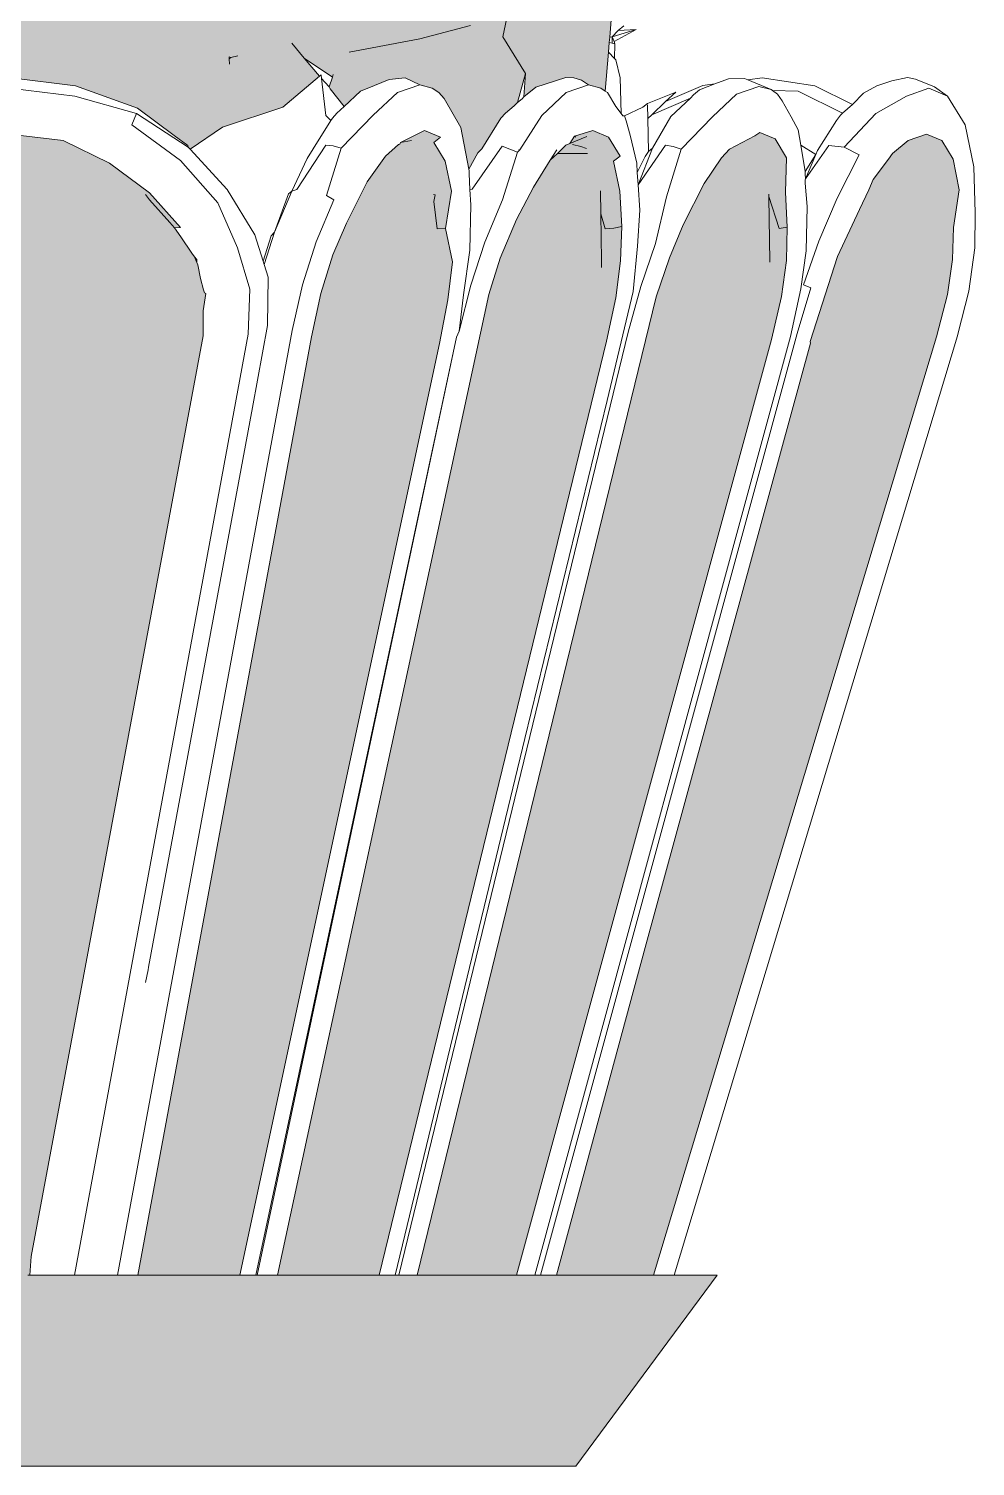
# Model space of a CAD drawing. Header units: inches. Extents: x -10949 to -5554, y -8625 to -6596.
# Drawn here: x -6078.94 to -6075.19, y -7903.32 to -7897.63 of the extents above; entities that cross this region are included whole.
import ezdxf

# ---------------------------------------------------------------- set-up
doc = ezdxf.new("R2010")
doc.units = ezdxf.units.IN
doc.layers.add('.', color=30, linetype='Continuous')
doc.layers.add('Edges', color=7, linetype='Continuous')

# ---------------------------------------------------------------- blocks, each defined once
blk = doc.blocks.new('cghcghfgj')
at = {"layer": '.', "lineweight": 0, "true_color": 0xf8991e, "transparency": 33554687}
h = blk.add_hatch(color=30, dxfattribs=at)
h.dxf.hatch_style = 1
h.paths.add_polyline_path([(15132.3189, 17508.7031), (15132.3134, 17508.7574), (15132.2434, 17508.8169), (15132.2446, 17508.8422), (15132.1834, 17508.8297), (15132.1609, 17508.8275), (15132.1575, 17508.8321), (15132.0856, 17508.8203), (15132.0297, 17508.8034), (15132.0415, 17508.8227), (15131.9499, 17508.9186), (15131.8707, 17508.9715), (15131.8508, 17508.9885), (15131.8571, 17508.9918), (15131.8504, 17508.9941), (15131.7891, 17509.0151), (15131.7759, 17509.0196), (15131.7277, 17509.0179), (15131.7059, 17508.999), (15131.7075, 17508.9961), (15131.6225, 17509.0264), (15131.6177, 17509.0266), (15131.6087, 17509.0296), (15131.5765, 17509.0405), (15131.5328, 17509.0653), (15131.5047, 17509.0777), (15131.4815, 17509.0684), (15131.4714, 17509.0662), (15131.3991, 17509.5035), (15131.3753, 17509.553), (15131.3616, 17509.5816), (15131.2225, 17509.8712), (15131.1155, 17510.0938), (15131.0939, 17510.0068), (15131.0044, 17509.6468), (15130.9943, 17509.6059), (15130.9806, 17509.5557), (15130.8855, 17510.1764), (15130.7509, 17510.3346), (15130.4961, 17510.6342), (15130.4734, 17510.661), (15130.4801, 17510.6403), (15130.6666, 17510.0631), (15130.6962, 17509.9267), (15130.733, 17509.7569), (15130.7339, 17509.7529), (15130.7753, 17509.5616), (15130.5767, 17509.8854), (15130.519, 17509.9795), (15130.5296, 17509.9241), (15130.5424, 17509.8779), (15130.6246, 17509.5808), (15130.6428, 17509.515), (15130.6626, 17509.4435), (15130.6966, 17509.3208), (15130.7236, 17509.3307), (15130.9508, 17509.0925), (15130.9894, 17509.0496), (15131.0154, 17509.0605), (15131.0181, 17509.0399), (15131.022, 17509.0106), (15131.1121, 17508.9974), (15131.1168, 17509.0053), (15131.132, 17508.9988), (15131.1473, 17509.0073), (15131.1481, 17509.0062), (15131.1443, 17509.0057), (15131.132, 17508.9988), (15131.1168, 17509.0053), (15131.1121, 17508.9974), (15131.0139, 17509.0118), (15131.0064, 17509.0123), (15131.0011, 17509.0097), (15130.9579, 17509.0192), (15130.9451, 17509.0311), (15130.9403, 17509.0291), (15130.9285, 17509.0357), (15130.8841, 17509.0449), (15130.8878, 17509.0281), (15130.8164, 17508.9944), (15130.8043, 17508.9618), (15130.7909, 17508.9255), (15130.783, 17508.9043), (15130.7872, 17508.8691), (15130.7462, 17508.8635), (15130.7259, 17508.8517), (15130.7152, 17508.8456), (15130.6811, 17508.8581), (15130.6773, 17508.8562), (15130.6458, 17508.865), (15130.6478, 17508.8589), (15130.6246, 17508.8643), (15130.6188, 17508.8616), (15130.6009, 17508.8633), (15130.5861, 17508.8685), (15130.5632, 17508.8793), (15130.557, 17508.8788), (15130.5384, 17508.8853), (15130.5165, 17508.8905), (15130.4999, 17508.8915), (15130.4786, 17508.8948), (15130.4808, 17508.8926), (15130.505, 17508.8681), (15130.5072, 17508.8658), (15130.5055, 17508.8613), (15130.4648, 17508.8146), (15130.4071, 17508.7174), (15130.4067, 17508.7073), (15130.4055, 17508.682), (15130.4014, 17508.6816), (15130.3541, 17508.6463), (15130.3091, 17508.6126), (15130.3478, 17508.6001), (15130.3758, 17508.5998), (15130.5298, 17508.5981), (15130.4825, 17508.5591), (15130.405, 17508.5888), (15130.4259, 17508.5384), (15130.3424, 17508.4754), (15130.3225, 17508.3629), (15130.3235, 17508.3549), (15130.3555, 17508.2518), (15130.3588, 17508.2414), (15130.4658, 17508.2538), (15130.4769, 17508.2528), (15130.6118, 17508.2657), (15130.6414, 17508.2646), (15130.9182, 17508.2356), (15131.021, 17508.1969), (15131.1165, 17508.1599), (15131.119, 17508.1581), (15131.1349, 17508.1467), (15131.276, 17508.0451), (15131.3738, 17507.9386), (15131.4098, 17507.8918), (15131.4453, 17507.8429), (15131.5003, 17507.8197), (15131.504, 17507.8192), (15131.4852, 17507.8029), (15131.5576, 17507.7015), (15131.5607, 17507.6971), (15131.5944, 17507.6499), (15131.5536, 17507.6952), (15131.5128, 17507.7405), (15131.5599, 17507.6219), (15131.5731, 17507.5887), (15131.5788, 17507.5721), (15131.6085, 17507.4194), (15131.6143, 17507.3897), (15131.6166, 17507.3457), (15131.6245, 17507.1982), (15131.6229, 17507.1558), (15131.791, 17507.1342), (15131.9523, 17507.0759), (15132.0485, 17507.0049), (15132.0839, 17506.9788), (15132.0845, 17506.9744), (15132.0896, 17506.9689), (15132.174, 17507.0269), (15132.3321, 17507.0789), (15132.428, 17507.1598), (15132.3879, 17507.2071), (15132.4613, 17507.1574), (15132.4529, 17507.1323), (15132.4554, 17507.1265), (15132.4921, 17507.0805), (15132.5346, 17507.1203), (15132.5715, 17507.1354), (15132.6098, 17507.1508), (15132.6514, 17507.1555), (15132.6897, 17507.1376), (15132.7214, 17507.1285), (15132.739, 17507.1172), (15132.7527, 17507.1014), (15132.7966, 17507.0256), (15132.8179, 17506.9165), (15132.8412, 17506.9592), (15132.8517, 17506.9698), (15132.9013, 17507.0501), (15132.9134, 17507.0632), (15132.9359, 17507.0826), (15132.9444, 17507.0911), (15132.9652, 17507.1667), (15132.9609, 17507.106), (15132.9921, 17507.1307), (15133.0706, 17507.1561), (15133.0917, 17507.1553), (15133.1119, 17507.149), (15133.1298, 17507.1372), (15133.1617, 17507.1283), (15133.1731, 17507.1208), (15133.1819, 17507.2224), (15133.184, 17507.2475), (15133.1852, 17507.2614), (15133.1902, 17507.3185), (15133.1927, 17507.3479), (15133.182, 17507.456), (15133.2242, 17507.5071), (15133.1289, 17507.4737), (15133.039, 17507.4524), (15132.8962, 17507.4488), (15132.9182, 17507.4838), (15132.9154, 17507.5716), (15132.8898, 17507.813), (15132.9093, 17507.8746), (15132.8595, 17507.8584), (15132.8343, 17507.91), (15132.7991, 17507.9404), (15132.7958, 17507.9442), (15132.854, 17507.9783), (15132.8541, 17508.1419), (15132.8569, 17508.2039), (15132.8135, 17508.2779), (15132.8495, 17508.3259), (15132.7737, 17508.311), (15132.7426, 17508.3049), (15132.6326, 17508.2926), (15132.4407, 17508.2486), (15132.465, 17508.2636), (15132.3878, 17508.2722), (15132.4148, 17508.2507), (15132.4222, 17508.2444), (15132.4417, 17508.2286), (15132.4644, 17508.1962), (15132.4675, 17508.1982), (15132.4681, 17508.1909), (15132.5404, 17508.0879), (15132.4709, 17508.1558), (15132.4681, 17508.1909), (15132.4675, 17508.1982), (15132.4644, 17508.1962), (15132.3711, 17508.1657), (15132.2307, 17508.1401), (15132.0334, 17508.0684), (15132.0312, 17508.0654), (15132.0269, 17508.0684), (15132.008, 17508.0582), (15132.0334, 17508.0237), (15132.035, 17508.0191), (15132.0897, 17507.9427), (15132.0223, 17508.0155), (15131.9385, 17508.106), (15132.018, 17508.071), (15132.008, 17508.0582), (15132.0269, 17508.0684), (15132.0312, 17508.0654), (15132.0334, 17508.0684), (15132.2307, 17508.1401), (15132.3711, 17508.1657), (15132.4644, 17508.1962), (15132.4417, 17508.2286), (15132.4222, 17508.2444), (15132.4148, 17508.2507), (15132.3878, 17508.2722), (15132.465, 17508.2636), (15132.479, 17508.377), (15132.4839, 17508.4161), (15132.4974, 17508.4132), (15132.479, 17508.377), (15132.465, 17508.2636), (15132.4407, 17508.2486), (15132.6326, 17508.2926), (15132.7426, 17508.3049), (15132.7737, 17508.311), (15132.7454, 17508.36), (15132.7154, 17508.3789), (15132.6942, 17508.3923), (15132.6761, 17508.4785), (15132.6603, 17508.5538), (15132.6144, 17508.6217), (15132.6413, 17508.6468), (15132.5542, 17508.6369), (15132.5245, 17508.6352), (15132.4719, 17508.632), (15132.3294, 17508.6004)])
h.paths.add_polyline_path([(15131.1038, 17508.4949), (15131.1278, 17508.4661), (15131.0899, 17508.4983)], flags=16)
h.paths.add_polyline_path([(15131.3231, 17509.0041), (15131.3151, 17509.0101), (15131.2937, 17509.0248), (15131.0227, 17509.2318), (15130.9921, 17509.2355), (15130.9678, 17509.2309), (15130.9695, 17509.2451), (15130.9797, 17509.3283), (15130.9921, 17509.2355), (15131.3537, 17509.3031), (15131.4483, 17509.0825), (15131.4566, 17509.063), (15131.4147, 17509.054), (15131.4097, 17509.0542), (15131.406, 17509.0521), (15131.393, 17509.0493), (15131.3553, 17509.0242), (15131.3373, 17509.0142)], flags=16)
h.paths.add_polyline_path([(15131.4955, 17508.3298), (15131.5428, 17508.3182), (15131.5346, 17508.3103), (15131.5727, 17508.2647), (15131.6026, 17508.2289), (15131.5632, 17508.266)], flags=16)
h.paths.add_polyline_path([(15130.8408, 17508.4568), (15130.8233, 17508.4071), (15130.7544, 17508.3748), (15130.8004, 17508.42)], flags=16)
h.paths.add_polyline_path([(15131.7427, 17508.097), (15131.7566, 17508.1041), (15131.7126, 17508.0553)], flags=16)
h.paths.add_polyline_path([(15131.6986, 17507.5472), (15131.7059, 17507.547), (15131.6993, 17507.5416)], flags=16)
h.paths.add_polyline_path([(15132.2191, 17507.8113), (15132.2359, 17507.814), (15132.2277, 17507.8031), (15132.2206, 17507.8014)], flags=16)
h.paths.add_polyline_path([(15131.9254, 17507.5545), (15132.0004, 17507.5165), (15131.9936, 17507.4925)], flags=16)
h.paths.add_polyline_path([(15132.4181, 17507.7898), (15132.4701, 17507.7591), (15132.4652, 17507.7412)], flags=16)
h.paths.add_polyline_path([(15132.1918, 17507.2103), (15132.196, 17507.2086), (15132.1921, 17507.2053)], flags=16)
h.paths.add_polyline_path([(15130.405, 17508.5888), (15130.4825, 17508.5591), (15130.5298, 17508.5981), (15130.3758, 17508.5998), (15130.3478, 17508.6001), (15130.3091, 17508.6126), (15130.2634, 17508.6274), (15130.203, 17508.6366), (15130.1937, 17508.6315), (15130.1993, 17508.6265), (15130.224, 17508.6042), (15130.1739, 17508.5435), (15130.156, 17508.441), (15130.1345, 17508.3178), (15130.1212, 17508.3105), (15130.1041, 17508.301), (15130.0608, 17508.2363), (15130.1538, 17508.2022), (15130.3555, 17508.2518), (15130.3235, 17508.3549), (15130.3225, 17508.3629), (15130.3424, 17508.4754), (15130.4259, 17508.5384)])
h.paths.add_polyline_path([(15130.1814, 17508.2027), (15130.3147, 17508.2356), (15130.3588, 17508.2414), (15130.3555, 17508.2518), (15130.1538, 17508.2022), (15130.0608, 17508.2363), (15130.054, 17508.2388), (15129.9668, 17508.2604), (15130.0081, 17508.2089), (15129.9546, 17508.132), (15129.9533, 17508.0917), (15130.0325, 17508.1379)])
h.paths.add_polyline_path([(15130.0081, 17508.2089), (15129.9668, 17508.2604), (15130.054, 17508.2388), (15130.0608, 17508.2363), (15130.1041, 17508.301), (15130.1212, 17508.3105), (15129.959, 17508.2955), (15129.9515, 17508.2978), (15129.9006, 17508.3133), (15129.8919, 17508.3199), (15129.8011, 17508.3335), (15129.8786, 17508.288), (15129.8773, 17508.2563), (15129.8294, 17508.0461), (15129.83, 17507.9979), (15129.9533, 17508.0917), (15129.9546, 17508.132)])
h.paths.add_polyline_path([(15130.156, 17508.441), (15130.1739, 17508.5435), (15130.1388, 17508.4589), (15130.1055, 17508.4454), (15130.0185, 17508.4101), (15129.9869, 17508.349), (15129.9828, 17508.3446), (15129.959, 17508.2955), (15130.1212, 17508.3105), (15130.1345, 17508.3178)])
h.paths.add_polyline_path([(15130.783, 17508.9043), (15130.7909, 17508.9255), (15130.7876, 17508.9388), (15130.7511, 17508.9329), (15130.6611, 17508.9184), (15130.6041, 17508.8805), (15130.5861, 17508.8685), (15130.6009, 17508.8633), (15130.6188, 17508.8616), (15130.6246, 17508.8643), (15130.6469, 17508.8618), (15130.6458, 17508.865), (15130.6773, 17508.8562), (15130.6811, 17508.8581), (15130.7259, 17508.8517), (15130.7462, 17508.8635), (15130.7872, 17508.8691)], flags=17)
h.paths.add_polyline_path([(15130.4014, 17508.6816), (15130.4055, 17508.682), (15130.4067, 17508.7073), (15130.3973, 17508.7048), (15130.3341, 17508.6789), (15130.2931, 17508.6564), (15130.2798, 17508.6492), (15130.2695, 17508.6435), (15130.3541, 17508.6463)])
h.paths.add_polyline_path([(15132.433, 17508.7747), (15132.4195, 17508.8057), (15132.373, 17508.8582), (15132.3853, 17508.8741), (15132.3333, 17508.8692), (15132.3275, 17508.8687), (15132.2692, 17508.8636), (15132.1575, 17508.8321), (15132.1609, 17508.8275), (15132.1834, 17508.8297), (15132.2446, 17508.8422), (15132.2434, 17508.8169), (15132.3134, 17508.7574), (15132.3189, 17508.7031), (15132.3294, 17508.6004), (15132.4719, 17508.632), (15132.5245, 17508.6352), (15132.4738, 17508.6692), (15132.4765, 17508.6745)], flags=17)
h.paths.add_polyline_path([(15132.1276, 17508.964), (15132.0878, 17508.9985), (15132.0727, 17509.0115), (15132.0711, 17509.0163), (15132.0688, 17509.0233), (15132.0323, 17509.0215), (15132.0198, 17509.0206), (15131.9635, 17509.0164), (15131.8697, 17508.9821), (15131.9499, 17508.9186), (15131.9556, 17508.9157), (15131.9978, 17508.8684), (15132.0415, 17508.8227)], flags=17)
h.paths.add_polyline_path([(15132.9365, 17508.6685), (15132.6919, 17508.7284), (15132.6773, 17508.732), (15132.5753, 17508.7575), (15132.5434, 17508.7335), (15132.5482, 17508.7317), (15132.5895, 17508.6934), (15132.6266, 17508.6977), (15132.6908, 17508.6992), (15132.6573, 17508.6833), (15132.7168, 17508.5139), (15132.7715, 17508.4708), (15132.7999, 17508.4748), (15132.8255, 17508.4776), (15132.8504, 17508.4751), (15133.1183, 17508.6217)], flags=17)
h.paths.add_polyline_path([(15132.9013, 17508.3755), (15132.951, 17508.398), (15132.87, 17508.3984), (15132.846, 17508.3964), (15132.8238, 17508.3945), (15132.8035, 17508.3928), (15132.7154, 17508.3789), (15132.7454, 17508.36), (15132.7737, 17508.311), (15132.8495, 17508.3259), (15132.8135, 17508.2779), (15132.8569, 17508.2039), (15132.8541, 17508.1419), (15132.8808, 17508.1381), (15132.8884, 17508.1366), (15132.9094, 17508.1339), (15132.9733, 17508.0999), (15132.9365, 17508.2409)], flags=17)
h.paths.add_polyline_path([(15133.0942, 17507.9684), (15133.1088, 17507.9779), (15133.148, 17508.0035), (15133.106, 17507.9972), (15133.0446, 17507.988), (15133.0275, 17507.9853), (15132.965, 17507.978), (15132.7991, 17507.9404), (15132.8343, 17507.91), (15132.8595, 17507.8584), (15132.9093, 17507.8746), (15132.8898, 17507.813), (15132.9466, 17507.7271), (15132.9396, 17507.6677), (15132.9821, 17507.6745), (15133.0537, 17507.6018), (15133.1216, 17507.6482), (15133.1221, 17507.7133), (15133.1163, 17507.7384), (15133.1145, 17507.7674), (15133.1134, 17507.7861), (15133.1118, 17507.8134), (15133.1089, 17507.8386)], flags=17)
h.paths.add_polyline_path([(15132.9968, 17508.0547), (15132.9479, 17508.0926), (15132.9423, 17508.0969), (15132.93, 17508.1052), (15132.8884, 17508.1366), (15132.8808, 17508.1381), (15132.8541, 17508.1419), (15132.854, 17507.9783), (15132.7958, 17507.9442), (15132.7991, 17507.9404), (15132.965, 17507.978), (15133.0275, 17507.9853)], flags=17)
h.paths.add_polyline_path([(15133.0653, 17507.5901), (15133.0537, 17507.6018), (15132.9821, 17507.6745), (15132.9396, 17507.6677), (15132.9182, 17507.4838), (15132.8962, 17507.4488), (15133.039, 17507.4524), (15133.1289, 17507.4737), (15133.109, 17507.5457)], flags=17)
h.paths.add_polyline_path([(15133.2276, 17507.614), (15133.2965, 17507.6488), (15133.2181, 17507.6381), (15133.2113, 17507.6335), (15133.1735, 17507.6216), (15133.1415, 17507.6123), (15133.0653, 17507.5901), (15133.109, 17507.5457), (15133.1289, 17507.4737), (15133.2242, 17507.5071), (15133.182, 17507.456), (15133.1927, 17507.3479), (15133.1902, 17507.3185), (15133.2118, 17507.3271), (15133.2413, 17507.3771)])
at = {"layer": '.', "lineweight": 0, "transparency": 33554687}
h = blk.add_hatch(color=33, dxfattribs=at)
h.dxf.hatch_style = 1
h.paths.add_polyline_path([(15133.4658, 17504.0287), (15133.3532, 17504.0287), (15133.2994, 17504.0287), (15133.2653, 17504.0287), (15133.0463, 17504.0287), (15133.0046, 17504.0287), (15132.9896, 17504.0287), (15132.9418, 17504.0287), (15132.9022, 17504.0287), (15132.6822, 17504.0287), (15132.6347, 17504.0287), (15132.6253, 17504.0287), (15132.5838, 17504.0287), (15132.5359, 17504.0287), (15132.3177, 17504.0287), (15132.2647, 17504.0287), (15132.2612, 17504.0287), (15132.2201, 17504.0287), (15132.1723, 17504.0287), (15131.9535, 17504.0287), (15131.9252, 17504.0287), (15131.9, 17504.0287), (15131.8334, 17504.0287), (15131.7881, 17504.0287), (15131.6711, 17504.0287), (15131.6663, 17504.0287), (15130.8507, 17504.0287), (15130.7995, 17504.0287), (15130.6895, 17504.0287), (15130.6846, 17504.0287), (15130.674, 17504.0287), (15130.6325, 17504.0287), (15130.515, 17504.0287), (15130.5078, 17504.0287), (15129.6865, 17504.0287), (15129.6522, 17504.0287), (15129.536, 17504.0287), (15129.5222, 17504.0287), (15129.5141, 17504.0287), (15129.457, 17504.0287), (15129.3586, 17504.0287), (15129.3477, 17504.0287), (15128.5317, 17504.0287), (15128.4856, 17504.0287), (15128.3726, 17504.0287), (15128.3656, 17504.0287), (15128.3532, 17504.0287), (15128.2961, 17504.0287), (15128.1977, 17504.0287), (15128.1901, 17504.0287), (15127.3672, 17504.0287), (15127.3246, 17504.0287), (15127.2113, 17504.0287), (15127.2055, 17504.0287), (15127.0961, 17504.0287), (15127.0856, 17504.0287), (15127.0814, 17504.0287), (15126.8744, 17504.0287), (15126.7939, 17504.0287), (15126.7882, 17504.0287), (15126.746, 17504.0287), (15126.7325, 17504.0287), (15126.5207, 17504.0287), (15126.4478, 17504.0287), (15126.4343, 17504.0287), (15126.3851, 17504.0287), (15126.3795, 17504.0287), (15126.1675, 17504.0287), (15126.091, 17504.0287), (15126.0805, 17504.0287), (15126.0317, 17504.0287), (15126.026, 17504.0287), (15125.8123, 17504.0287), (15125.7371, 17504.0287), (15125.7272, 17504.0287), (15125.6283, 17504.0287), (15125.6669, 17503.7912), (15125.9726, 17503.5293), (15131.7374, 17503.5293), (15133.0965, 17503.5293)])
h.paths.add_polyline_path([(15134.0381, 17506.4786), (15134.0669, 17506.59), (15134.0803, 17506.6811), (15134.0824, 17506.765), (15134.0973, 17506.8632), (15134.0817, 17506.9429), (15134.0523, 17506.9916), (15134.0122, 17507.0082), (15133.9646, 17506.9916), (15133.9234, 17506.9575), (15133.9132, 17506.9429), (15133.8732, 17506.8899), (15133.8615, 17506.8632), (15133.837, 17506.8119), (15133.7798, 17506.6885), (15133.7085, 17506.4671), (15133.7097, 17506.4626), (15133.2781, 17504.8839), (15133.0463, 17504.0287), (15133.2653, 17504.0287), (15133.2994, 17504.0287)])
h.paths.add_polyline_path([(15133.6074, 17506.4718), (15133.6337, 17506.5842), (15133.6465, 17506.6784), (15133.6488, 17506.7656), (15133.6438, 17506.8568), (15133.6471, 17506.9468), (15133.6174, 17506.9959), (15133.5769, 17507.0127), (15133.5637, 17507.0042), (15133.4981, 17506.9692), (15133.4877, 17506.9582), (15133.4769, 17506.9468), (15133.4317, 17506.8793), (15133.3767, 17506.7715), (15133.3414, 17506.6851), (15133.3068, 17506.5834), (15132.6822, 17504.0287), (15132.9022, 17504.0287), (15132.9418, 17504.0287)])
h.paths.add_polyline_path([(15133.177, 17506.4675), (15133.201, 17506.5807), (15133.2138, 17506.6773), (15133.2167, 17506.7669), (15133.2113, 17506.8592), (15133.195, 17506.9377), (15133.2127, 17506.9508), (15133.1823, 17507.0005), (15133.1413, 17507.0175), (15133.0934, 17507.003), (15133.0814, 17506.984), (15133.0711, 17506.9798), (15133.0485, 17506.9579), (15133.0302, 17506.9402), (15132.9862, 17506.8699), (15132.9415, 17506.7852), (15132.8996, 17506.6843), (15132.8693, 17506.5899), (15132.3177, 17504.0287), (15132.5359, 17504.0287), (15132.5838, 17504.0287)])
h.paths.add_polyline_path([(15132.7409, 17506.4619), (15132.7623, 17506.5758), (15132.7746, 17506.6746), (15132.7569, 17506.7618), (15132.7723, 17506.8595), (15132.7559, 17506.938), (15132.7264, 17506.9862), (15132.7431, 17507.0009), (15132.7019, 17507.0179), (15132.6394, 17506.9862), (15132.637, 17506.9821), (15132.634, 17506.9811), (15132.6001, 17506.9512), (15132.5518, 17506.8839), (15132.5483, 17506.8769), (15132.4982, 17506.7761), (15132.4626, 17506.693), (15132.4315, 17506.5922), (15132.4067, 17506.4792), (15131.9535, 17504.0287), (15132.1723, 17504.0287), (15132.2201, 17504.0287)])
h.paths.add_polyline_path([(15132.1239, 17506.4816), (15132.1239, 17506.5465), (15132.1309, 17506.5921), (15132.1271, 17506.5942), (15132.1252, 17506.602), (15132.117, 17506.6315), (15132.1101, 17506.6668), (15132.1072, 17506.6733), (15132.1047, 17506.6792), (15132.1009, 17506.6877), (15132.094, 17506.6976), (15132.0654, 17506.74), (15132.0494, 17506.7635), (15132.0647, 17506.765), (15131.984, 17506.8547), (15131.8795, 17506.9322), (15131.7585, 17506.9916), (15131.6188, 17507.0082), (15131.4791, 17506.9916), (15131.3502, 17506.9429), (15131.2429, 17506.8632), (15131.1589, 17506.7685), (15131.1001, 17506.6748), (15131.0822, 17506.6806), (15131.0436, 17506.5779), (15131.0232, 17506.4626), (15130.7995, 17504.0287), (15130.8507, 17504.0287), (15131.6711, 17504.0287), (15131.6752, 17504.0769)])
h.paths.add_polyline_path([(15130.8581, 17506.4858), (15130.8535, 17506.604), (15130.8171, 17506.7136), (15130.7502, 17506.8198), (15130.6656, 17506.9439), (15130.5449, 17507.0536), (15130.3876, 17507.1126), (15130.2166, 17507.133), (15130.0457, 17507.1126), (15129.8885, 17507.0536), (15129.7532, 17506.9688), (15129.6512, 17506.854), (15129.5801, 17506.7405), (15129.5466, 17506.618), (15129.5329, 17506.4981), (15129.536, 17504.0287), (15129.6522, 17504.0287), (15129.6865, 17504.0287), (15130.5078, 17504.0287), (15130.515, 17504.0287), (15130.6325, 17504.0287)])
h.paths.add_polyline_path([(15129.3556, 17506.4685), (15129.3456, 17506.5809), (15129.3159, 17506.6755), (15129.2623, 17506.7625), (15129.1803, 17506.8524), (15129.1901, 17506.8592), (15129.0815, 17506.9377), (15128.953, 17506.9858), (15128.9576, 17507.0005), (15128.8144, 17507.0175), (15128.6755, 17507.001), (15128.6677, 17506.9991), (15128.5386, 17506.9508), (15128.4268, 17506.8699), (15128.3405, 17506.7752), (15128.2845, 17506.6843), (15128.2567, 17506.5871), (15128.2551, 17506.4735), (15128.4856, 17504.0287), (15128.5317, 17504.0287), (15129.3477, 17504.0287), (15129.3586, 17504.0287)])
h.paths.add_polyline_path([(15127.9681, 17506.4623), (15127.9494, 17506.5755), (15127.9163, 17506.6724), (15127.8618, 17506.7618), (15127.7977, 17506.8217), (15127.7726, 17506.8498), (15127.7891, 17506.8595), (15127.68, 17506.938), (15127.5511, 17506.9862), (15127.4123, 17507.0179), (15127.2689, 17507.0009), (15127.1359, 17506.9512), (15127.036, 17506.8595), (15126.9371, 17506.7761), (15126.8824, 17506.6873), (15126.8588, 17506.5922), (15126.8662, 17506.4792), (15127.3246, 17504.0287), (15127.3672, 17504.0287), (15128.1901, 17504.0287), (15128.1977, 17504.0287)])
h.paths.add_polyline_path([(15126.7056, 17506.0393), (15126.6014, 17506.5908), (15126.5705, 17506.688), (15126.5677, 17506.6948), (15126.5322, 17506.7793), (15126.493, 17506.8632), (15126.4371, 17506.9501), (15126.4318, 17506.9575), (15126.4035, 17506.981), (15126.3919, 17506.9916), (15126.3318, 17507.025), (15126.2916, 17507.0078), (15126.2624, 17506.9575), (15126.2473, 17506.8752), (15126.235, 17506.8899), (15126.2342, 17506.6885), (15126.268, 17506.4671), (15126.7939, 17504.0287), (15126.8744, 17504.0287), (15127.0814, 17504.0287), (15127.0856, 17504.0287), (15127.0127, 17504.4144), (15126.7856, 17505.2393)])
h.paths.add_polyline_path([(15125.2453, 17506.7969), (15125.2026, 17506.8839), (15125.1554, 17506.9512), (15125.1223, 17506.9815), (15125.1185, 17506.9828), (15125.1174, 17506.9862), (15125.1036, 17507.0009), (15125.0561, 17507.0179), (15125.0163, 17507.0009), (15124.9871, 17506.9512), (15124.9571, 17506.8839), (15124.9556, 17506.693), (15125.0003, 17506.4798), (15125.7371, 17504.0287), (15125.8123, 17504.0287), (15126.026, 17504.0287), (15125.9342, 17504.3658), (15125.614, 17505.2353)])
h.paths.add_polyline_path([(15125.7567, 17506.5724), (15125.754, 17506.5824), (15125.7214, 17506.6816), (15125.679, 17506.7847), (15125.5975, 17506.9276), (15125.5825, 17506.9508), (15125.5522, 17506.98), (15125.5308, 17507.0005), (15125.4833, 17507.0175), (15125.4436, 17507.0005), (15125.4007, 17506.9673), (15125.3845, 17506.8835), (15125.3795, 17506.7852), (15125.3976, 17506.5899), (15126.091, 17504.0287), (15126.1675, 17504.0287), (15126.3795, 17504.0287), (15125.7847, 17506.4682)])
h.paths.add_polyline_path([(15126.2054, 17506.4729), (15126.1796, 17506.5849), (15126.1797, 17506.5917), (15126.1432, 17506.6896), (15126.056, 17506.8793), (15126.0118, 17506.9468), (15125.9748, 17506.9825), (15125.9663, 17506.9873), (15125.961, 17506.9959), (15125.9142, 17507.0127), (15125.8751, 17506.9959), (15125.8612, 17507.0132), (15125.8316, 17506.9623), (15125.8163, 17506.8793), (15125.8153, 17506.6851), (15125.8282, 17506.5834), (15126.4478, 17504.0287), (15126.5207, 17504.0287), (15126.7325, 17504.0287), (15126.6136, 17504.5801), (15126.2788, 17505.7677), (15126.2451, 17506.2887)])
at = {"layer": 'Edges', "lineweight": 0}
for p, q in [((15132.9063, 17507.2624), (15132.9242, 17507.3499)), ((15133.1902, 17507.3185), (15133.1852, 17507.2614)), ((15132.8214, 17507.292), (15132.6899, 17507.2571)), ((15133.2547, 17507.2815), (15133.1915, 17507.2625)), ((15133.2073, 17507.2794), (15133.1915, 17507.2625)), ((15133.1966, 17507.2501), (15133.2547, 17507.2815)), ((15133.2221, 17507.2914), (15133.2073, 17507.2794)), ((15133.2073, 17507.2794), (15133.2547, 17507.2815)), ((15132.355, 17507.2458), (15132.3879, 17507.2071)), ((15132.6899, 17507.2571), (15132.5193, 17507.2252)), ((15132.9652, 17507.1667), (15132.9063, 17507.2624)), ((15133.184, 17507.2475), (15133.1819, 17507.2224)), ((15133.1852, 17507.2614), (15133.184, 17507.2475)), ((15133.1913, 17507.2461), (15133.184, 17507.2475)), ((15133.1915, 17507.2625), (15133.1852, 17507.2614)), ((15133.1913, 17507.2461), (15133.1915, 17507.2625)), ((15133.1989, 17507.2446), (15133.1913, 17507.2461)), ((15133.1915, 17507.2625), (15133.1966, 17507.2501)), ((15133.1966, 17507.2501), (15133.1989, 17507.2446)), ((15133.1974, 17507.2061), (15133.1989, 17507.2446)), ((15132.1918, 17507.2103), (15132.196, 17507.2086)), ((15132.1921, 17507.2053), (15132.1918, 17507.2103)), ((15132.196, 17507.2086), (15132.1921, 17507.2053)), ((15132.1928, 17507.1915), (15132.1921, 17507.2053)), ((15132.196, 17507.2086), (15132.2141, 17507.2133)), ((15132.3879, 17507.2071), (15132.4613, 17507.1574)), ((15132.3879, 17507.2071), (15132.428, 17507.1598)), ((15132.5193, 17507.2252), (15132.5054, 17507.2226)), ((15133.1819, 17507.2224), (15133.1731, 17507.1208)), ((15133.1819, 17507.2224), (15133.1974, 17507.2061)), ((15133.1974, 17507.2061), (15133.2013, 17507.2021)), ((15133.2013, 17507.2021), (15133.2125, 17507.1554)), ((15131.791, 17507.1342), (15131.6229, 17507.1558)), ((15132.428, 17507.1598), (15132.3321, 17507.0789)), ((15132.4318, 17507.1631), (15132.428, 17507.1598)), ((15132.4328, 17507.1541), (15132.4318, 17507.1631)), ((15132.4613, 17507.1574), (15132.4529, 17507.1323)), ((15132.4635, 17507.1641), (15132.4613, 17507.1574)), ((15132.6098, 17507.1508), (15132.6514, 17507.1555)), ((15132.6514, 17507.1555), (15132.6897, 17507.1376)), ((15132.9652, 17507.1667), (15132.9444, 17507.0911)), ((15132.9609, 17507.106), (15132.9652, 17507.1667)), ((15133.0706, 17507.1561), (15132.9921, 17507.1307)), ((15133.0706, 17507.1561), (15133.0917, 17507.1553)), ((15133.1119, 17507.149), (15133.0917, 17507.1553)), ((15133.2153, 17507.0626), (15133.2125, 17507.1554)), ((15133.5458, 17507.1506), (15133.5834, 17507.1555)), ((15133.5834, 17507.1555), (15133.7207, 17507.1348)), ((15133.9214, 17507.1473), (15133.9624, 17507.1564)), ((15133.9624, 17507.1564), (15133.9831, 17507.1523)), ((15131.7888, 17507.108), (15131.6187, 17507.1283)), ((15131.791, 17507.1342), (15131.9523, 17507.0759)), ((15132.4328, 17507.1541), (15132.4423, 17507.143)), ((15132.4443, 17507.0567), (15132.4328, 17507.1541)), ((15132.4529, 17507.1323), (15132.4423, 17507.143)), ((15132.4529, 17507.1323), (15132.4554, 17507.1265)), ((15132.4921, 17507.0805), (15132.4554, 17507.1265)), ((15132.4921, 17507.0805), (15132.5346, 17507.1203)), ((15132.5346, 17507.1203), (15132.5715, 17507.1354)), ((15132.5678, 17507.0579), (15132.6312, 17507.1172)), ((15132.6098, 17507.1508), (15132.5715, 17507.1354)), ((15132.6312, 17507.1172), (15132.6897, 17507.1376)), ((15132.6897, 17507.1376), (15132.7214, 17507.1285)), ((15132.7214, 17507.1285), (15132.739, 17507.1172)), ((15132.7527, 17507.1014), (15132.739, 17507.1172)), ((15132.9609, 17507.106), (15132.9921, 17507.1307)), ((15133.0714, 17507.1168), (15133.0081, 17507.0575)), ((15133.1298, 17507.1372), (15133.0714, 17507.1168)), ((15133.1298, 17507.1372), (15133.1119, 17507.149)), ((15133.1617, 17507.1283), (15133.1298, 17507.1372)), ((15133.1731, 17507.1208), (15133.1617, 17507.1283)), ((15133.1791, 17507.1168), (15133.1731, 17507.1208)), ((15133.2015, 17507.0804), (15133.1791, 17507.1168)), ((15133.2839, 17507.0888), (15133.3574, 17507.1183)), ((15133.3312, 17507.0933), (15133.4281, 17507.1354)), ((15133.3312, 17507.0933), (15133.3574, 17507.1183)), ((15133.4192, 17507.1242), (15133.4043, 17507.1108)), ((15133.4192, 17507.1242), (15133.4598, 17507.1395)), ((15133.4281, 17507.1354), (15133.4598, 17507.1395)), ((15133.4598, 17507.1395), (15133.4956, 17507.1531)), ((15133.4956, 17507.1531), (15133.5375, 17507.1541)), ((15133.5742, 17507.133), (15133.516, 17507.1126)), ((15133.5458, 17507.1506), (15133.5375, 17507.1541)), ((15133.6068, 17507.1254), (15133.5458, 17507.1506)), ((15133.5742, 17507.133), (15133.6068, 17507.1254)), ((15133.6068, 17507.1254), (15133.6106, 17507.1225)), ((15133.6106, 17507.1225), (15133.6773, 17507.1203)), ((15133.6106, 17507.1225), (15133.6232, 17507.1126)), ((15133.7929, 17507.0632), (15133.6773, 17507.1203)), ((15133.7207, 17507.1348), (15133.8192, 17507.0862)), ((15133.848, 17507.1151), (15133.8828, 17507.1342)), ((15133.9214, 17507.1473), (15133.8828, 17507.1342)), ((15133.9603, 17507.108), (15134.0182, 17507.1283)), ((15134.033, 17507.1316), (15133.9831, 17507.1523)), ((15134.0182, 17507.1283), (15134.067, 17507.108)), ((15134.067, 17507.108), (15134.033, 17507.1316)), ((15131.7888, 17507.108), (15131.9503, 17507.0626)), ((15132.4732, 17507.0629), (15132.4921, 17507.0805)), ((15132.7966, 17507.0256), (15132.7527, 17507.1014)), ((15132.9359, 17507.0826), (15132.9134, 17507.0632)), ((15132.9359, 17507.0826), (15132.9444, 17507.0911)), ((15132.9444, 17507.0911), (15132.9566, 17507.1003)), ((15132.9566, 17507.1003), (15132.9609, 17507.106)), ((15133.2153, 17507.0626), (15133.2015, 17507.0804)), ((15133.2716, 17507.0792), (15133.2238, 17507.0561)), ((15133.2839, 17507.0888), (15133.2716, 17507.0792)), ((15133.2847, 17507.0489), (15133.284, 17507.0849)), ((15133.2952, 17507.0587), (15133.396, 17507.1024)), ((15133.2952, 17507.0587), (15133.3312, 17507.0933)), ((15133.396, 17507.1024), (15133.3444, 17507.0544)), ((15133.4043, 17507.1108), (15133.396, 17507.1024)), ((15133.516, 17507.1126), (15133.4534, 17507.0536)), ((15133.6355, 17507.0957), (15133.6232, 17507.1126)), ((15133.6592, 17507.0536), (15133.6355, 17507.0957)), ((15133.8192, 17507.0862), (15133.7929, 17507.0632)), ((15133.848, 17507.1151), (15133.8192, 17507.0862)), ((15133.8801, 17507.0626), (15133.9603, 17507.108)), ((15134.1128, 17507.0328), (15134.067, 17507.108)), ((15131.9503, 17507.0626), (15131.9379, 17507.0328)), ((15132.0845, 17506.9744), (15131.9503, 17507.0626)), ((15131.9523, 17507.0759), (15132.0485, 17507.0049)), ((15132.3321, 17507.0789), (15132.174, 17507.0269)), ((15132.4114, 17506.9696), (15132.4574, 17507.0437)), ((15132.4574, 17507.0437), (15132.4443, 17507.0567)), ((15132.4612, 17507.0497), (15132.4574, 17507.0437)), ((15132.4612, 17507.0497), (15132.4732, 17507.0629)), ((15132.5678, 17507.0579), (15132.4842, 17506.9716)), ((15132.8517, 17506.9698), (15132.9013, 17507.0501)), ((15132.9013, 17507.0501), (15132.9134, 17507.0632)), ((15133.0081, 17507.0575), (15132.9508, 17506.9678)), ((15133.2195, 17507.0558), (15133.2153, 17507.0626)), ((15133.2238, 17507.0561), (15133.2195, 17507.0558)), ((15133.2285, 17507.0428), (15133.2238, 17507.0561)), ((15133.2388, 17507.0057), (15133.2285, 17507.0428)), ((15133.2847, 17507.0489), (15133.2952, 17507.0587)), ((15133.2864, 17506.9633), (15133.2847, 17507.0489)), ((15133.2965, 17506.9722), (15133.3444, 17507.0544)), ((15133.4534, 17507.0536), (15133.3716, 17506.9688)), ((15133.6592, 17507.0536), (15133.677, 17507.0196)), ((15133.7275, 17506.9658), (15133.7775, 17507.0437)), ((15133.7775, 17507.0437), (15133.7877, 17507.0583)), ((15133.7929, 17507.0632), (15133.7877, 17507.0583)), ((15133.8801, 17507.0626), (15133.7969, 17506.9744)), ((15131.6188, 17507.0082), (15131.7585, 17506.9916)), ((15132.0644, 17506.9394), (15131.9379, 17507.0328)), ((15132.0485, 17507.0049), (15132.0839, 17506.9788)), ((15132.174, 17507.0269), (15132.0896, 17506.9689)), ((15132.6394, 17506.9862), (15132.7019, 17507.0179)), ((15132.7019, 17507.0179), (15132.7431, 17507.0009)), ((15132.7966, 17507.0256), (15132.8179, 17506.9165)), ((15133.0934, 17507.003), (15133.1413, 17507.0175)), ((15133.1413, 17507.0175), (15133.1823, 17507.0005)), ((15133.2388, 17507.0057), (15133.2556, 17506.9328)), ((15133.5637, 17507.0042), (15133.4981, 17506.9692)), ((15133.5769, 17507.0127), (15133.5637, 17507.0042)), ((15133.5769, 17507.0127), (15133.6174, 17506.9959)), ((15133.677, 17507.0196), (15133.6838, 17506.9795)), ((15133.9646, 17506.9916), (15134.0122, 17507.0082)), ((15134.0122, 17507.0082), (15134.0523, 17506.9916)), ((15134.1354, 17506.9231), (15134.1128, 17507.0328)), ((15131.7585, 17506.9916), (15131.8795, 17506.9322)), ((15132.0845, 17506.9744), (15132.0839, 17506.9788)), ((15132.0845, 17506.9744), (15132.0896, 17506.9689)), ((15132.0896, 17506.9689), (15132.1862, 17506.8638)), ((15132.4438, 17506.9792), (15132.3683, 17506.864)), ((15132.4114, 17506.9696), (15132.3957, 17506.9452)), ((15132.4438, 17506.9792), (15132.4637, 17506.9776)), ((15132.4842, 17506.9716), (15132.4459, 17506.8479)), ((15132.4842, 17506.9716), (15132.4637, 17506.9776)), ((15132.6001, 17506.9512), (15132.634, 17506.9811)), ((15132.634, 17506.9811), (15132.637, 17506.9821)), ((15132.637, 17506.9821), (15132.6394, 17506.9862)), ((15132.6394, 17506.9862), (15132.6681, 17506.992)), ((15132.7264, 17506.9862), (15132.7431, 17507.0009)), ((15132.7264, 17506.9862), (15132.7559, 17506.938)), ((15132.9042, 17506.9774), (15132.8258, 17506.8649)), ((15132.8412, 17506.9592), (15132.8517, 17506.9698)), ((15132.9042, 17506.9774), (15132.9446, 17506.9614)), ((15132.9508, 17506.9678), (15132.9446, 17506.9614)), ((15132.9508, 17506.9678), (15132.9476, 17506.9686)), ((15133.0471, 17506.9673), (15133.0302, 17506.9402)), ((15133.0485, 17506.9579), (15133.0711, 17506.9798)), ((15133.0814, 17506.984), (15133.0711, 17506.9798)), ((15133.0814, 17506.984), (15133.0934, 17507.003)), ((15133.1259, 17507.0023), (15133.0814, 17506.984)), ((15133.1095, 17506.9758), (15133.0885, 17506.9814)), ((15133.0968, 17507.0007), (15133.0934, 17507.003)), ((15133.1247, 17506.971), (15133.1095, 17506.9758)), ((15133.1823, 17507.0005), (15133.2127, 17506.9508)), ((15133.2593, 17506.8757), (15133.3309, 17506.9792)), ((15133.2965, 17506.9722), (15133.2593, 17506.8757)), ((15133.2864, 17506.9633), (15133.2965, 17506.9722)), ((15133.3309, 17506.9792), (15133.3511, 17506.9761)), ((15133.3716, 17506.9688), (15133.3337, 17506.8444)), ((15133.3716, 17506.9688), (15133.3511, 17506.9761)), ((15133.4981, 17506.9692), (15133.4877, 17506.9582)), ((15133.6174, 17506.9959), (15133.6471, 17506.9468)), ((15133.6838, 17506.9795), (15133.723, 17506.9551)), ((15133.6838, 17506.9795), (15133.6952, 17506.9111)), ((15133.7572, 17506.9787), (15133.6964, 17506.892)), ((15133.7969, 17506.9744), (15133.7572, 17506.9787)), ((15133.836, 17506.954), (15133.7969, 17506.9744)), ((15133.9234, 17506.9575), (15133.9646, 17506.9916)), ((15134.0523, 17506.9916), (15134.0817, 17506.9429)), ((15131.984, 17506.8547), (15131.8795, 17506.9322)), ((15132.1625, 17506.8293), (15132.0644, 17506.9394)), ((15132.3551, 17506.8596), (15132.3957, 17506.9452)), ((15132.6001, 17506.9512), (15132.5518, 17506.8839)), ((15132.7559, 17506.938), (15132.7723, 17506.8595)), ((15132.8412, 17506.9592), (15132.8179, 17506.9165)), ((15132.9446, 17506.9614), (15132.9052, 17506.8365)), ((15133.0302, 17506.9402), (15132.9862, 17506.8699)), ((15133.0302, 17506.9402), (15133.0485, 17506.9579)), ((15133.1275, 17506.9579), (15133.0485, 17506.9579)), ((15133.2127, 17506.9508), (15133.195, 17506.9377)), ((15133.195, 17506.9377), (15133.2113, 17506.8592)), ((15133.2572, 17506.9086), (15133.2556, 17506.9328)), ((15133.2572, 17506.9086), (15133.2778, 17506.9498)), ((15133.2778, 17506.9498), (15133.2864, 17506.9633)), ((15133.4769, 17506.9468), (15133.4317, 17506.8793)), ((15133.4877, 17506.9582), (15133.4769, 17506.9468)), ((15133.6471, 17506.9468), (15133.6438, 17506.8568)), ((15133.6952, 17506.9111), (15133.723, 17506.9551)), ((15133.6964, 17506.892), (15133.723, 17506.9551)), ((15133.723, 17506.9551), (15133.7275, 17506.9658)), ((15133.7789, 17506.841), (15133.836, 17506.954)), ((15133.8732, 17506.8899), (15133.9132, 17506.9429)), ((15133.9234, 17506.9575), (15133.9132, 17506.9429)), ((15134.0817, 17506.9429), (15134.0973, 17506.8632)), ((15132.8179, 17506.9165), (15132.818, 17506.9126)), ((15132.8185, 17506.9049), (15132.818, 17506.9126)), ((15132.8205, 17506.8639), (15132.8185, 17506.9049)), ((15133.2593, 17506.8757), (15133.2572, 17506.9086)), ((15133.6952, 17506.9044), (15133.6952, 17506.9111)), ((15133.6964, 17506.892), (15133.6952, 17506.9044)), ((15133.6952, 17506.889), (15133.6964, 17506.892)), ((15134.1394, 17506.8028), (15134.1354, 17506.9231)), ((15132.0647, 17506.765), (15131.984, 17506.8547)), ((15132.2586, 17506.7454), (15132.1862, 17506.8638)), ((15132.3103, 17506.7522), (15132.3551, 17506.8596)), ((15132.3463, 17506.8522), (15132.3551, 17506.8596)), ((15132.3551, 17506.8596), (15132.3683, 17506.864)), ((15132.5483, 17506.8769), (15132.4982, 17506.7761)), ((15132.5518, 17506.8839), (15132.5483, 17506.8769)), ((15132.7569, 17506.7618), (15132.7723, 17506.8595)), ((15132.8205, 17506.8639), (15132.8258, 17506.8649)), ((15132.8225, 17506.8237), (15132.8205, 17506.8639)), ((15132.9862, 17506.8699), (15132.9415, 17506.7852)), ((15133.1619, 17506.8003), (15133.1613, 17506.8602)), ((15133.2113, 17506.8592), (15133.2167, 17506.7669)), ((15133.2593, 17506.8757), (15133.2636, 17506.8101)), ((15133.4317, 17506.8793), (15133.3767, 17506.7715)), ((15133.6438, 17506.8568), (15133.6488, 17506.7656)), ((15133.6952, 17506.889), (15133.6952, 17506.8801)), ((15133.7009, 17506.8198), (15133.6952, 17506.8801)), ((15133.837, 17506.8119), (15133.8615, 17506.8632)), ((15133.8615, 17506.8632), (15133.8732, 17506.8899)), ((15134.0824, 17506.765), (15134.0973, 17506.8632)), ((15131.9835, 17506.837), (15131.9732, 17506.8509)), ((15131.9835, 17506.837), (15132.0372, 17506.7774)), ((15132.2132, 17506.7118), (15132.1625, 17506.8293)), ((15132.3103, 17506.7522), (15132.3463, 17506.8522)), ((15132.4647, 17506.8369), (15132.419, 17506.7272)), ((15132.4459, 17506.8479), (15132.4647, 17506.8369)), ((15132.725, 17506.8506), (15132.7294, 17506.8498)), ((15132.7261, 17506.8325), (15132.7294, 17506.8498)), ((15132.7347, 17506.7608), (15132.7261, 17506.8325)), ((15132.8204, 17506.705), (15132.8225, 17506.8237)), ((15132.9052, 17506.8365), (15132.8592, 17506.7264)), ((15133.3337, 17506.8444), (15133.3051, 17506.7227)), ((15133.6009, 17506.8455), (15133.6005, 17506.852)), ((15133.6009, 17506.8455), (15133.6007, 17506.8486)), ((15133.6273, 17506.7622), (15133.6009, 17506.8455)), ((15133.6009, 17506.8425), (15133.6009, 17506.8455)), ((15133.6032, 17506.6768), (15133.6009, 17506.8425)), ((15133.6979, 17506.7039), (15133.7009, 17506.8198)), ((15133.7315, 17506.7292), (15133.7789, 17506.841)), ((15132.9415, 17506.7852), (15132.8996, 17506.6843)), ((15133.1619, 17506.8003), (15133.1735, 17506.7615)), ((15133.1642, 17506.6781), (15133.1619, 17506.8003)), ((15133.2636, 17506.8101), (15133.2582, 17506.7159)), ((15133.7798, 17506.6885), (15133.837, 17506.8119)), ((15134.1394, 17506.8028), (15134.1382, 17506.7118)), ((15132.0372, 17506.7774), (15132.0494, 17506.7635)), ((15132.0494, 17506.7635), (15132.0647, 17506.765)), ((15132.0654, 17506.74), (15132.0494, 17506.7635)), ((15132.2805, 17506.6769), (15132.2586, 17506.7454)), ((15132.2805, 17506.6769), (15132.3014, 17506.743)), ((15132.3103, 17506.7522), (15132.2835, 17506.6676)), ((15132.3014, 17506.743), (15132.3103, 17506.7522)), ((15132.4982, 17506.7761), (15132.4626, 17506.693)), ((15132.7569, 17506.7618), (15132.7347, 17506.7608)), ((15132.7569, 17506.7618), (15132.7746, 17506.6746)), ((15133.1957, 17506.7625), (15133.1735, 17506.7615)), ((15133.1957, 17506.7625), (15133.2167, 17506.7669)), ((15133.2167, 17506.7669), (15133.2138, 17506.6773)), ((15133.3767, 17506.7715), (15133.3414, 17506.6851)), ((15133.6488, 17506.7656), (15133.6273, 17506.7622)), ((15133.6488, 17506.7656), (15133.6465, 17506.6784)), ((15134.0824, 17506.765), (15134.0803, 17506.6811)), ((15132.094, 17506.6976), (15132.0654, 17506.74)), ((15132.2132, 17506.7118), (15132.2459, 17506.6039)), ((15132.419, 17506.7272), (15132.3833, 17506.6148)), ((15132.8204, 17506.705), (15132.8036, 17506.5887)), ((15132.8592, 17506.7264), (15132.8223, 17506.6137)), ((15133.2582, 17506.7159), (15133.2462, 17506.5978)), ((15133.2664, 17506.6102), (15133.3051, 17506.7227)), ((15133.684, 17506.604), (15133.6979, 17506.7039)), ((15133.6913, 17506.6151), (15133.7315, 17506.7292)), ((15134.1223, 17506.5983), (15134.1382, 17506.7118)), ((15132.1009, 17506.6877), (15132.094, 17506.6976)), ((15132.1047, 17506.6792), (15132.1009, 17506.6877)), ((15132.1073, 17506.6812), (15132.1009, 17506.6877)), ((15132.1072, 17506.6733), (15132.1047, 17506.6792)), ((15132.1072, 17506.6733), (15132.1073, 17506.6812)), ((15132.1101, 17506.6668), (15132.1072, 17506.6733)), ((15132.117, 17506.6315), (15132.1101, 17506.6668)), ((15132.2835, 17506.6676), (15132.2805, 17506.6769)), ((15132.294, 17506.6349), (15132.2835, 17506.6676)), ((15132.4315, 17506.5922), (15132.4626, 17506.693)), ((15132.7746, 17506.6746), (15132.7623, 17506.5758)), ((15132.8996, 17506.6843), (15132.8693, 17506.5899)), ((15133.1634, 17506.6602), (15133.1642, 17506.6781)), ((15133.2138, 17506.6773), (15133.201, 17506.5807)), ((15133.3068, 17506.5834), (15133.3414, 17506.6851)), ((15133.6028, 17506.6738), (15133.6032, 17506.6768)), ((15133.6465, 17506.6784), (15133.6337, 17506.5842)), ((15133.7798, 17506.6885), (15133.7085, 17506.4671)), ((15134.0803, 17506.6811), (15134.0669, 17506.59)), ((15132.1252, 17506.602), (15132.117, 17506.6315)), ((15132.294, 17506.6349), (15132.292, 17506.5089)), ((15132.1239, 17506.5465), (15132.1309, 17506.5921)), ((15132.1271, 17506.5942), (15132.1252, 17506.602)), ((15132.1309, 17506.5921), (15132.1271, 17506.5942)), ((15132.2459, 17506.6039), (15132.2417, 17506.4861)), ((15132.3833, 17506.6148), (15132.3562, 17506.4952)), ((15132.4067, 17506.4792), (15132.4315, 17506.5922)), ((15132.8223, 17506.6137), (15132.7925, 17506.4942)), ((15133.2462, 17506.5978), (15133.1788, 17506.3131)), ((15133.2336, 17506.491), (15133.2664, 17506.6102)), ((15133.6574, 17506.4803), (15133.684, 17506.604)), ((15133.6746, 17506.4878), (15133.71, 17506.6067)), ((15133.71, 17506.6067), (15133.6913, 17506.6151)), ((15134.1223, 17506.5983), (15134.094, 17506.4861)), ((15132.8693, 17506.5899), (15132.3177, 17504.0287)), ((15132.6822, 17504.0287), (15133.3068, 17506.5834)), ((15132.7623, 17506.5758), (15132.7409, 17506.4619)), ((15132.7925, 17506.4942), (15132.8036, 17506.5887)), ((15133.201, 17506.5807), (15133.177, 17506.4675)), ((15133.6337, 17506.5842), (15133.6074, 17506.4718)), ((15134.0381, 17506.4786), (15134.0669, 17506.59)), ((15132.1239, 17506.4816), (15132.1239, 17506.5465)), ((15132.1239, 17506.4816), (15131.6752, 17504.0769)), ((15132.2417, 17506.4861), (15131.7881, 17504.0287)), ((15132.3562, 17506.4952), (15131.9, 17504.0287)), ((15131.9535, 17504.0287), (15132.4067, 17506.4792)), ((15132.292, 17506.5089), (15132.2527, 17506.2941)), ((15132.6347, 17504.0287), (15133.2336, 17506.491)), ((15132.7855, 17506.4783), (15132.7925, 17506.4942)), ((15132.9896, 17504.0287), (15133.6574, 17506.4803)), ((15133.6746, 17506.4878), (15133.0046, 17504.0287)), ((15134.0381, 17506.4786), (15133.2994, 17504.0287)), ((15133.3532, 17504.0287), (15134.0929, 17506.4818)), ((15134.094, 17506.4861), (15134.0929, 17506.4818)), ((15132.7409, 17506.4619), (15132.2201, 17504.0287)), ((15132.2612, 17504.0287), (15132.7855, 17506.4783)), ((15132.2647, 17504.0287), (15132.7855, 17506.4783)), ((15133.177, 17506.4675), (15132.5838, 17504.0287)), ((15133.6074, 17506.4718), (15132.9418, 17504.0287)), ((15133.2781, 17504.8839), (15133.7097, 17506.4626)), ((15133.7097, 17506.4626), (15133.7085, 17506.4671)), ((15131.9813, 17504.8326), (15132.2527, 17506.2941)), ((15133.1788, 17506.3131), (15132.964, 17505.4303)), ((15132.964, 17505.4303), (15132.6253, 17504.0287)), ((15133.0463, 17504.0287), (15133.2781, 17504.8839)), ((15131.98, 17504.8255), (15131.9813, 17504.8326)), ((15131.9738, 17504.7923), (15131.98, 17504.8255)), ((15131.6752, 17504.0769), (15131.6711, 17504.0287)), ((15131.6663, 17504.0287), (15131.6711, 17504.0287)), ((15131.6711, 17504.0287), (15131.7881, 17504.0287)), ((15131.8334, 17504.0287), (15131.7881, 17504.0287)), ((15131.9, 17504.0287), (15131.8334, 17504.0287)), ((15131.9252, 17504.0287), (15131.9, 17504.0287)), ((15131.9252, 17504.0287), (15131.9535, 17504.0287)), ((15131.9535, 17504.0287), (15132.1723, 17504.0287)), ((15132.1723, 17504.0287), (15132.2201, 17504.0287)), ((15132.2201, 17504.0287), (15132.2612, 17504.0287)), ((15132.2612, 17504.0287), (15132.2647, 17504.0287)), ((15132.2647, 17504.0287), (15132.3177, 17504.0287)), ((15132.3177, 17504.0287), (15132.5359, 17504.0287)), ((15132.5359, 17504.0287), (15132.5838, 17504.0287)), ((15132.5838, 17504.0287), (15132.6253, 17504.0287)), ((15132.6253, 17504.0287), (15132.6347, 17504.0287)), ((15132.6347, 17504.0287), (15132.6822, 17504.0287)), ((15132.6822, 17504.0287), (15132.9022, 17504.0287)), ((15132.9022, 17504.0287), (15132.9418, 17504.0287)), ((15132.9418, 17504.0287), (15132.9896, 17504.0287)), ((15132.9896, 17504.0287), (15133.0046, 17504.0287)), ((15133.0046, 17504.0287), (15133.0463, 17504.0287)), ((15133.0463, 17504.0287), (15133.2653, 17504.0287)), ((15133.4658, 17504.0287), (15133.0965, 17503.5293)), ((15133.2653, 17504.0287), (15133.2994, 17504.0287)), ((15133.2994, 17504.0287), (15133.3532, 17504.0287)), ((15133.3532, 17504.0287), (15133.4658, 17504.0287)), ((15125.9726, 17503.5293), (15131.7374, 17503.5293)), ((15133.0965, 17503.5293), (15131.7374, 17503.5293))]:
    blk.add_line(p, q, dxfattribs=at)

msp = doc.modelspace()

# ---------------------------------------------------------------- block references
at = {"color": 18, "lineweight": 0, "true_color": 0x000000, "xscale": 1.515535058141463, "yscale": 1.515535058141463, "zscale": 1.515535058141463}
msp.add_blockref('cghcghfgj', (-29011.5103, -34430.53), dxfattribs=at)

doc.saveas('drawing.dxf')
